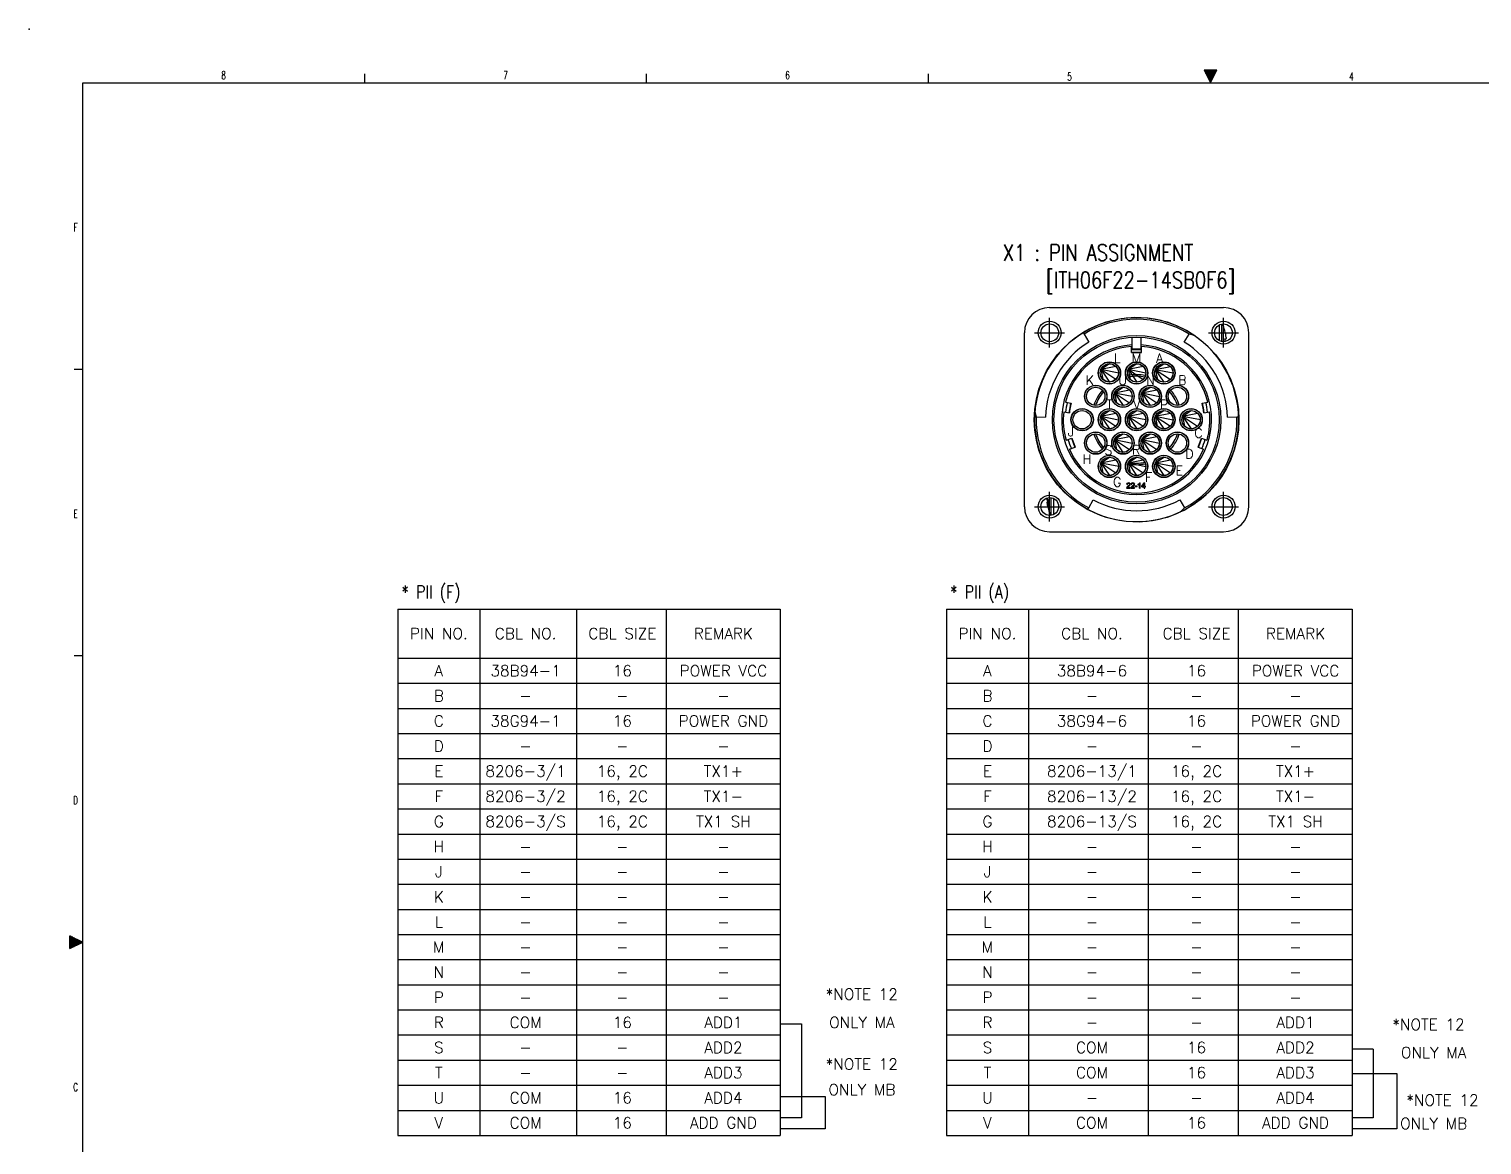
# Model space of a CAD drawing. Extents: x 260 to 819, y -886 to -454.
# Drawn here: x 260.4 to 604, y -717.7 to -453.8 of the extents above; entities that cross this region are included whole.
import ezdxf
from ezdxf.enums import TextEntityAlignment as Align

# ---------------------------------------------------------------- set-up
doc = ezdxf.new("R2010")
doc.units = 0
doc.header["$LTSCALE"] = 150
doc.header["$MEASUREMENT"] = 0
doc.linetypes.add('DASHDOT', pattern=[1, 0.5, -0.25, 0, -0.25])
doc.linetypes.add('DASHED', pattern=[0.75, 0.5, -0.25])
doc.layers.get('0').update_dxf_attribs({"color": 6, "linetype": 'CONTINUOUS'})
doc.layers.add('현배선도', color=7, linetype='CONTINUOUS')
doc.styles.get("Standard").update_dxf_attribs({"font": 'romans.shx', "width": 0.8, "bigfont": 'whgtxt.shx'})

# ---------------------------------------------------------------- blocks, each defined once
blk = doc.blocks.new('*H2')
at = {"color": 2, "linetype": 'Continuous'}
for p, q in [((-266.22, 407.36), (-268.12, 409.25)), ((-266.13, 407.55), (-268, 409.42)), ((-266.04, 407.74), (-267.72, 409.42)), ((-265.94, 407.93), (-267.44, 409.42)), ((-265.85, 408.12), (-267.15, 409.42)), ((-265.75, 408.31), (-266.87, 409.42)), ((-265.66, 408.5), (-266.59, 409.42)), ((-265.57, 408.69), (-266.31, 409.42)), ((-265.47, 408.87), (-266.02, 409.42)), ((-265.38, 409.06), (-265.74, 409.42)), ((-265.29, 409.25), (-265.46, 409.42)), ((-266.32, 407.17), (-267.84, 408.69)), ((-266.41, 406.98), (-267.56, 408.13)), ((-266.5, 406.79), (-267.28, 407.57)), ((-266.6, 406.61), (-267, 407.01)), ((-266.69, 406.42), (-266.72, 406.45))]:
    blk.add_line(p, q, dxfattribs=at)
blk = doc.blocks.new('*H3')
at = {"color": 2, "linetype": 'Continuous'}
for p, q in [((-267.98, 409.42), (-268.13, 409.28)), ((-267.7, 409.42), (-268.03, 409.09)), ((-267.42, 409.42), (-267.94, 408.9)), ((-267.13, 409.42), (-267.85, 408.71)), ((-266.85, 409.42), (-267.75, 408.52)), ((-266.57, 409.42), (-267.66, 408.33)), ((-266.29, 409.42), (-267.57, 408.15)), ((-266, 409.42), (-267.47, 407.96)), ((-265.72, 409.42), (-267.38, 407.77)), ((-265.44, 409.42), (-267.28, 407.58)), ((-265.25, 409.33), (-267.19, 407.39)), ((-265.52, 408.77), (-267.1, 407.2)), ((-265.8, 408.21), (-267, 407.01)), ((-266.08, 407.65), (-266.91, 406.82)), ((-266.36, 407.09), (-266.82, 406.63)), ((-266.64, 406.53), (-266.72, 406.44))]:
    blk.add_line(p, q, dxfattribs=at)
blk = doc.blocks.new('*H6')
at = {"color": 2, "linetype": 'Continuous'}
for p, q in [((-534.45, 202.67), (-536.42, 204.65)), ((-534.64, 202.58), (-536.42, 204.36)), ((-534.82, 202.48), (-536.42, 204.08)), ((-535.01, 202.39), (-536.42, 203.8)), ((-535.2, 202.29), (-536.42, 203.51)), ((-535.39, 202.2), (-536.42, 203.23)), ((-535.58, 202.11), (-536.42, 202.95)), ((-534.26, 202.77), (-536, 204.51)), ((-534.07, 202.86), (-535.43, 204.22)), ((-533.88, 202.96), (-534.86, 203.94)), ((-533.69, 203.05), (-534.29, 203.65)), ((-533.51, 203.15), (-533.72, 203.36)), ((-535.77, 202.01), (-536.42, 202.67)), ((-535.95, 201.92), (-536.42, 202.38)), ((-536.14, 201.82), (-536.42, 202.1)), ((-536.33, 201.73), (-536.42, 201.82))]:
    blk.add_line(p, q, dxfattribs=at)
blk = doc.blocks.new('*H7')
at = {"color": 2, "linetype": 'Continuous'}
for p, q in [((-536.36, 204.69), (-536.42, 204.63)), ((-536.17, 204.6), (-536.42, 204.35)), ((-535.98, 204.5), (-536.42, 204.06)), ((-535.79, 204.41), (-536.42, 203.78)), ((-535.61, 204.31), (-536.42, 203.5)), ((-535.42, 204.22), (-536.42, 203.21)), ((-535.23, 204.12), (-536.42, 202.93)), ((-535.04, 204.03), (-536.42, 202.65)), ((-534.85, 203.93), (-536.42, 202.37)), ((-534.67, 203.84), (-536.42, 202.08)), ((-534.48, 203.74), (-536.42, 201.8)), ((-534.29, 203.65), (-536.09, 201.85)), ((-534.1, 203.55), (-535.52, 202.13)), ((-533.91, 203.46), (-534.95, 202.42)), ((-533.72, 203.36), (-534.38, 202.71)), ((-533.54, 203.27), (-533.81, 202.99))]:
    blk.add_line(p, q, dxfattribs=at)
blk = doc.blocks.new('ansi-c')
at = {"color": 210, "linetype": 'Continuous'}
for p, q in [((10.28, 764.46), (10.28, 766.57)), ((76.95, 764.46), (76.95, 766.57)), ((143.63, 764.46), (143.63, 766.57)), ((-58.45, 696.73), (-56.4, 696.73)), ((-58.45, 629), (-56.4, 629)), ((-58.45, 561.26), (-56.4, 561.26))]:
    blk.add_line(p, q, dxfattribs=at)
at = {"color": 2, "linetype": 'Continuous'}
for p, q in [((208.8, 767.49), (211.8, 767.49)), ((208.8, 767.49), (210.3, 764.46)), ((210.3, 764.46), (211.8, 767.49)), ((-59.42, 562.78), (-56.4, 561.26)), ((-59.42, 559.74), (-59.42, 562.78)), ((-59.42, 559.74), (-56.4, 561.26))]:
    blk.add_line(p, q, dxfattribs=at)
at = {"color": 5, "linetype": 'Continuous'}
for p, q in [((-56.4, 764.46), (477, 764.46)), ((-56.4, 358.06), (-56.4, 764.46))]:
    blk.add_line(p, q, dxfattribs=at)
at = {"color": 7, "linetype": 'Continuous'}
blk.add_point((-69.1, 777.16), dxfattribs=at)
for name in ['*H3', '*H2', '*H7', '*H6']:
    blk.add_blockref(name, (477, 358.06), dxfattribs=at)
at = {"color": 130, "linetype": 'Continuous', "width": 0.655684}
for s, p in [('8', (-23.08, 766.25)), ('7', (43.6, 766.25)), ('6', (110.27, 766.25)), ('5', (176.97, 765.92)), ('4', (243.63, 765.92)), ('F', (-58.09, 730.28)), ('E', (-58.09, 662.55)), ('D', (-58.09, 594.82)), ('C', (-58.09, 527))]:
    blk.add_text(s, height=1.9, dxfattribs=at).set_placement(p, align=Align.MIDDLE_CENTER)

msp = doc.modelspace()

# ---------------------------------------------------------------- linework, layer by layer
at = {"color": 7, "linetype": 'Continuous'}
for p, q in [((501.72, -519.63), (542.86, -519.63)), ((495.77, -566.73), (495.77, -525.59)), ((509.66, -525.59), (509.87, -525.92)), ((541.89, -527.5), (541.89, -523.74)), ((542.47, -527.68), (542.47, -523.55)), ((548.81, -566.73), (548.81, -525.59)), ((509.87, -525.92), (511.02, -527.8)), ((521.12, -530.24), (521.12, -528.86)), ((521.22, -529.4), (521.22, -526.65)), ((523.35, -529.4), (523.35, -526.65)), ((523.45, -530.24), (523.45, -528.86)), ((533.56, -527.8), (534.71, -525.93)), ((543.19, -527.01), (543.48, -527.01)), ((543.48, -526.75), (543.49, -526.96)), ((543.48, -526.75), (543.49, -526.98)), ((543.48, -527.01), (543.49, -527.01)), ((543.48, -527.01), (543.49, -527.01)), ((543.49, -527), (543.49, -526.96)), ((543.49, -527), (543.49, -526.98)), ((543.49, -527.01), (543.49, -527)), ((543.49, -527.01), (543.49, -527)), ((543.49, -527.01), (543.49, -527.01)), ((521.12, -530.18), (523.45, -530.18)), ((521.12, -530.24), (523.45, -530.24)), ((521.22, -529.53), (521.22, -529.4)), ((521.22, -529.4), (523.35, -529.4)), ((521.22, -529.53), (523.35, -529.53)), ((523.35, -529.53), (523.35, -529.4)), ((505.46, -542.01), (506.82, -542.25)), ((506.41, -544.54), (506.82, -542.25)), ((506.55, -543.38), (506.75, -542.24)), ((537.76, -542.25), (539.12, -542.01)), ((537.76, -542.25), (538.16, -544.54)), ((537.82, -542.24), (538.02, -543.38)), ((498.56, -545.51), (500.75, -545.57)), ((505.05, -544.3), (506.41, -544.54)), ((506.35, -544.53), (506.55, -543.38)), ((538.02, -543.38), (538.22, -544.53)), ((538.16, -544.54), (539.52, -544.3)), ((543.82, -545.58), (546.02, -545.52)), ((546.02, -545.52), (546.41, -545.51)), ((505.64, -550.98), (506.94, -550.51)), ((506.43, -553.17), (507.73, -552.69)), ((506.87, -550.53), (507.67, -552.72)), ((506.94, -550.51), (507.73, -552.69)), ((536.84, -552.69), (537.64, -550.51)), ((536.84, -552.69), (538.14, -553.17)), ((536.9, -552.72), (537.7, -550.53)), ((537.64, -550.51), (538.94, -550.98)), ((519.94, -562.36), (520.79, -562.36)), ((519.97, -561.44), (520.06, -561.2)), ((519.97, -561.44), (520.13, -561.45)), ((520.06, -561.2), (520.26, -561.08)), ((520.13, -561.45), (520.14, -561.36)), ((520.14, -561.36), (520.23, -561.23)), ((520.16, -562.21), (520.79, -562.21)), ((520.23, -561.23), (520.38, -561.19)), ((520.26, -561.08), (520.39, -561.06)), ((520.34, -562.01), (520.44, -561.93)), ((520.38, -561.19), (520.49, -561.21)), ((520.44, -561.93), (520.7, -561.67)), ((520.49, -561.21), (520.6, -561.31)), ((520.53, -561.64), (520.62, -561.46)), ((520.6, -561.31), (520.62, -561.46)), ((520.68, -561.17), (520.78, -561.35)), ((520.7, -561.67), (520.76, -561.56)), ((520.76, -561.56), (520.78, -561.35)), ((520.79, -562.36), (520.79, -562.21)), ((520.94, -562.36), (521.79, -562.36)), ((520.97, -561.44), (521.06, -561.2)), ((520.97, -561.44), (521.13, -561.45)), ((521.06, -561.2), (521.25, -561.08)), ((521.13, -561.45), (521.14, -561.36)), ((521.14, -561.36), (521.23, -561.23)), ((521.16, -562.21), (521.79, -562.21)), ((521.23, -561.23), (521.38, -561.19)), ((521.25, -561.08), (521.39, -561.06)), ((521.38, -561.19), (521.49, -561.21)), ((521.49, -561.21), (521.6, -561.31)), ((521.53, -561.64), (521.62, -561.46)), ((521.6, -561.31), (521.62, -561.46)), ((521.68, -561.17), (521.78, -561.35)), ((521.7, -561.67), (521.76, -561.56)), ((521.76, -561.56), (521.78, -561.35)), ((521.79, -562.36), (521.79, -562.21)), ((521.94, -561.81), (522.42, -561.81)), ((521.94, -561.97), (521.94, -561.81)), ((521.94, -561.97), (522.42, -561.97)), ((522.42, -561.97), (522.42, -561.81)), ((522.68, -561.39), (522.86, -561.28)), ((522.68, -561.54), (522.68, -561.39)), ((522.86, -561.28), (523.05, -561.06)), ((523, -562.36), (523, -561.35)), ((523, -562.36), (523.15, -562.36)), ((523.05, -561.06), (523.15, -561.06)), ((523.15, -562.36), (523.15, -561.06)), ((523.51, -561.9), (524.09, -561.07)), ((523.51, -562.05), (523.51, -561.9)), ((523.51, -562.05), (524.06, -562.05)), ((523.66, -561.9), (524.06, -561.33)), ((523.66, -561.9), (524.06, -561.9)), ((524.06, -561.33), (524.06, -561.33)), ((524.06, -561.9), (524.06, -561.33)), ((524.06, -562.36), (524.06, -562.05)), ((524.06, -562.36), (524.22, -562.36)), ((524.09, -561.07), (524.22, -561.07)), ((524.22, -561.9), (524.22, -561.07)), ((524.22, -561.9), (524.4, -561.9)), ((524.22, -562.36), (524.22, -562.05)), ((524.22, -562.05), (524.4, -562.05)), ((524.4, -562.05), (524.4, -561.9)), ((501.08, -565.7), (501.09, -565.74)), ((501.08, -565.7), (501.36, -565.7)), ((501.09, -564.97), (501.24, -564.97)), ((501.09, -565.74), (501.36, -565.74)), ((501.09, -565.82), (501.11, -565.95)), ((502.11, -566.99), (502.11, -564.63)), ((502.68, -568.57), (502.68, -564.82)), ((510.98, -567.03), (512.02, -565.1)), ((532.55, -565.1), (533.59, -567.03)), ((502.11, -568.76), (502.11, -566.99)), ((510.79, -567.37), (510.98, -567.03)), ((501.72, -572.68), (542.86, -572.68))]:
    msp.add_line(p, q, dxfattribs=at)
at = {"color": 7, "linetype": 'DASHDOT'}
for p, q in [((501.72, -529.12), (501.72, -522.05)), ((542.86, -529.12), (542.86, -522.05)), ((498.18, -525.59), (505.25, -525.59)), ((539.33, -525.59), (546.39, -525.59)), ((501.72, -570.26), (501.72, -563.2)), ((542.86, -570.26), (542.86, -563.2)), ((498.18, -566.73), (505.25, -566.73)), ((539.33, -566.73), (546.39, -566.73))]:
    msp.add_line(p, q, dxfattribs=at)
at = {"color": 0}
for p, q in [((347.55, -590.94), (347.55, -715.41)), ((347.55, -590.94), (366.99, -590.94)), ((366.99, -590.94), (366.99, -715.41)), ((366.99, -590.94), (366.99, -715.41)), ((366.99, -590.94), (411, -590.94)), ((389.85, -590.94), (389.85, -715.41)), ((411, -590.94), (411, -715.41)), ((411, -590.94), (438, -590.94)), ((411, -590.94), (411, -715.41)), ((438, -590.94), (438, -715.41)), ((477.3, -590.94), (477.3, -715.41)), ((477.3, -590.94), (496.74, -590.94)), ((496.74, -590.94), (496.74, -715.41)), ((496.74, -590.94), (546.31, -590.94)), ((525.06, -590.94), (525.06, -715.41)), ((546.31, -590.94), (546.31, -715.41)), ((546.31, -590.94), (573.31, -590.94)), ((573.31, -590.94), (573.31, -715.41)), ((347.55, -602.55), (366.99, -602.55)), ((366.99, -602.55), (411, -602.55)), ((411, -602.55), (438, -602.55)), ((477.3, -602.55), (496.74, -602.55)), ((496.74, -602.55), (546.31, -602.55)), ((546.31, -602.55), (573.31, -602.55)), ((347.55, -608.49), (366.99, -608.49)), ((366.99, -608.49), (411, -608.49)), ((411, -608.49), (438, -608.49)), ((477.3, -608.49), (496.74, -608.49)), ((496.74, -608.49), (546.31, -608.49)), ((546.31, -608.49), (573.31, -608.49)), ((347.55, -614.43), (366.99, -614.43)), ((366.99, -614.43), (411, -614.43)), ((411, -614.43), (438, -614.43)), ((477.3, -614.43), (496.74, -614.43)), ((496.74, -614.43), (546.31, -614.43)), ((546.31, -614.43), (573.31, -614.43)), ((347.55, -620.37), (366.99, -620.37)), ((366.99, -620.37), (411, -620.37)), ((411, -620.37), (438, -620.37)), ((477.3, -620.37), (496.74, -620.37)), ((496.74, -620.37), (546.31, -620.37)), ((546.31, -620.37), (573.31, -620.37)), ((347.55, -626.31), (366.99, -626.31)), ((366.99, -626.31), (411, -626.31)), ((411, -626.31), (438, -626.31)), ((477.3, -626.31), (496.74, -626.31)), ((496.74, -626.31), (546.31, -626.31)), ((546.31, -626.31), (573.31, -626.31)), ((347.55, -632.25), (366.99, -632.25)), ((366.98, -632.25), (411, -632.25)), ((411, -632.25), (438, -632.25)), ((477.3, -632.25), (496.74, -632.25)), ((496.74, -632.25), (546.31, -632.25)), ((546.31, -632.25), (573.31, -632.25)), ((347.55, -638.19), (366.99, -638.19)), ((366.6, -638.19), (411, -638.19)), ((411, -638.19), (438, -638.19)), ((477.3, -638.19), (496.74, -638.19)), ((496.74, -638.19), (546.31, -638.19)), ((546.31, -638.19), (573.31, -638.19)), ((347.55, -644.13), (366.99, -644.13)), ((366.6, -644.13), (411, -644.13)), ((411, -644.13), (438, -644.13)), ((477.3, -644.13), (496.74, -644.13)), ((496.74, -644.13), (546.31, -644.13)), ((546.31, -644.13), (573.31, -644.13)), ((347.55, -650.07), (366.99, -650.07)), ((366.99, -650.07), (411, -650.07)), ((411, -650.07), (438, -650.07)), ((477.3, -650.07), (496.74, -650.07)), ((496.74, -650.07), (546.31, -650.07)), ((546.31, -650.07), (573.31, -650.07)), ((347.55, -656.01), (366.99, -656.01)), ((366.99, -656.01), (411, -656.01)), ((411, -656.01), (438, -656.01)), ((477.3, -656.01), (496.74, -656.01)), ((496.74, -656.01), (546.31, -656.01)), ((546.31, -656.01), (573.31, -656.01)), ((347.55, -661.95), (366.99, -661.95)), ((366.99, -661.95), (411, -661.95)), ((411, -661.95), (438, -661.95)), ((477.3, -661.95), (496.74, -661.95)), ((496.74, -661.95), (546.31, -661.95)), ((546.31, -661.95), (573.31, -661.95)), ((347.55, -667.89), (366.99, -667.89)), ((366.99, -667.89), (411, -667.89)), ((411, -667.89), (438, -667.89)), ((477.3, -667.89), (496.74, -667.89)), ((496.74, -667.89), (546.31, -667.89)), ((546.31, -667.89), (573.31, -667.89)), ((347.55, -673.83), (366.99, -673.83)), ((366.99, -673.83), (411, -673.83)), ((411, -673.83), (438, -673.83)), ((477.3, -673.83), (496.74, -673.83)), ((496.74, -673.83), (546.31, -673.83)), ((546.31, -673.83), (573.31, -673.83)), ((347.55, -679.77), (366.99, -679.77)), ((366.99, -679.77), (411, -679.77)), ((411, -679.77), (438, -679.77)), ((477.3, -679.77), (496.74, -679.77)), ((496.74, -679.77), (546.31, -679.77)), ((546.31, -679.77), (573.31, -679.77)), ((347.55, -685.71), (366.99, -685.71)), ((366.99, -685.71), (411, -685.71)), ((411, -685.71), (438, -685.71)), ((477.3, -685.71), (496.74, -685.71)), ((496.74, -685.71), (546.31, -685.71)), ((546.31, -685.71), (573.31, -685.71)), ((347.55, -691.65), (366.99, -691.65)), ((366.99, -691.65), (411, -691.65)), ((411, -691.65), (438, -691.65)), ((477.3, -691.65), (496.74, -691.65)), ((496.74, -691.65), (546.31, -691.65)), ((546.31, -691.65), (573.31, -691.65)), ((347.55, -697.59), (366.99, -697.59)), ((366.99, -697.59), (411, -697.59)), ((411, -697.59), (438, -697.59)), ((477.3, -697.59), (496.74, -697.59)), ((496.74, -697.59), (546.31, -697.59)), ((546.31, -697.59), (573.31, -697.59)), ((347.55, -703.53), (366.99, -703.53)), ((366.99, -703.53), (411, -703.53)), ((411, -703.53), (438, -703.53)), ((477.3, -703.53), (496.74, -703.53)), ((496.74, -703.53), (546.31, -703.53)), ((546.31, -703.53), (573.31, -703.53)), ((347.55, -709.47), (366.99, -709.47)), ((366.99, -709.47), (411, -709.47)), ((411, -709.47), (438, -709.47)), ((477.3, -709.47), (496.74, -709.47)), ((496.74, -709.47), (546.31, -709.47)), ((546.31, -709.47), (573.31, -709.47)), ((347.55, -715.41), (366.99, -715.41)), ((366.99, -715.41), (411, -715.41)), ((411, -715.41), (438, -715.41)), ((477.3, -715.41), (496.74, -715.41)), ((496.74, -715.41), (546.31, -715.41)), ((546.31, -715.41), (573.31, -715.41))]:
    msp.add_line(p, q, dxfattribs=at)
at = {"color": 7, "linetype": 'Continuous'}
for points in [[(513.86, -534.24), (514.34, -536.62), (513.86, -535.91), (513.7, -535.08)], [(513.86, -534.24), (515.88, -532.9), (516.71, -533.06), (517.42, -533.54)], [(513.86, -534.24), (517.42, -533.54), (517.89, -534.24), (518.06, -535.08)], [(513.86, -534.24), (517.42, -533.54), (517.89, -534.24), (518.06, -535.08)], [(513.86, -534.24), (518.06, -535.08), (517.89, -535.91), (517.42, -536.62)], [(513.86, -534.24), (517.42, -536.62), (516.71, -537.09), (515.88, -537.26)], [(513.86, -534.24), (518.06, -535.08), (517.89, -535.91), (517.42, -536.62)], [(513.86, -534.24), (515.88, -537.26), (515.04, -537.09), (514.34, -536.62)], [(520.3, -534.25), (520.77, -536.63), (520.3, -535.92), (520.13, -535.09)], [(520.3, -534.25), (522.32, -532.9), (523.15, -533.07), (523.86, -533.54)], [(520.3, -534.25), (523.86, -533.54), (524.33, -534.25), (524.5, -535.09)], [(520.3, -534.25), (523.86, -533.54), (524.33, -534.25), (524.5, -535.09)], [(520.3, -534.25), (524.5, -535.09), (524.33, -535.92), (523.86, -536.63)], [(520.3, -534.25), (523.86, -536.63), (523.15, -537.1), (522.32, -537.27)], [(520.3, -534.25), (524.5, -535.09), (524.33, -535.92), (523.86, -536.63)], [(520.3, -534.25), (522.32, -537.27), (521.48, -537.1), (520.77, -536.63)], [(526.72, -534.29), (527.2, -536.67), (526.72, -535.96), (526.56, -535.12)], [(526.72, -534.29), (528.74, -532.94), (529.57, -533.11), (530.28, -533.58)], [(526.72, -534.29), (530.28, -533.58), (530.75, -534.29), (530.92, -535.12)], [(526.72, -534.29), (530.28, -533.58), (530.75, -534.29), (530.92, -535.12)], [(526.72, -534.29), (530.92, -535.12), (530.75, -535.96), (530.28, -536.67)], [(526.72, -534.29), (530.28, -536.67), (529.57, -537.14), (528.74, -537.31)], [(526.72, -534.29), (530.92, -535.12), (530.75, -535.96), (530.28, -536.67)], [(526.72, -534.29), (528.74, -537.31), (527.9, -537.14), (527.2, -536.67)], [(517.07, -539.79), (519.09, -538.44), (519.92, -538.61), (520.63, -539.08)], [(517.07, -539.79), (520.63, -539.08), (521.1, -539.79), (521.27, -540.63)], [(517.07, -539.79), (520.63, -539.08), (521.1, -539.79), (521.27, -540.63)], [(523.5, -539.82), (525.51, -538.47), (526.35, -538.64), (527.06, -539.11)], [(523.5, -539.82), (527.06, -539.11), (527.53, -539.82), (527.7, -540.66)], [(523.5, -539.82), (527.06, -539.11), (527.53, -539.82), (527.7, -540.66)], [(517.07, -539.79), (517.54, -542.17), (517.07, -541.46), (516.91, -540.63)], [(517.07, -539.79), (521.27, -540.63), (521.1, -541.46), (520.63, -542.17)], [(517.07, -539.79), (520.63, -542.17), (519.92, -542.64), (519.09, -542.81)], [(517.07, -539.79), (521.27, -540.63), (521.1, -541.46), (520.63, -542.17)], [(517.07, -539.79), (519.09, -542.81), (518.25, -542.64), (517.54, -542.17)], [(523.5, -539.82), (523.97, -542.2), (523.5, -541.49), (523.33, -540.66)], [(523.5, -539.82), (527.7, -540.66), (527.53, -541.49), (527.06, -542.2)], [(523.5, -539.82), (527.06, -542.2), (526.35, -542.67), (525.51, -542.84)], [(523.5, -539.82), (527.7, -540.66), (527.53, -541.49), (527.06, -542.2)], [(523.5, -539.82), (525.51, -542.84), (524.68, -542.67), (523.97, -542.2)], [(513.84, -545.35), (514.31, -547.73), (513.84, -547.02), (513.67, -546.18)], [(513.84, -545.35), (515.85, -544), (516.69, -544.17), (517.39, -544.64)], [(513.84, -545.35), (517.39, -544.64), (517.87, -545.35), (518.03, -546.18)], [(513.84, -545.35), (517.39, -544.64), (517.87, -545.35), (518.03, -546.18)], [(513.84, -545.35), (518.03, -546.18), (517.87, -547.02), (517.39, -547.73)], [(513.84, -545.35), (517.39, -547.73), (516.69, -548.2), (515.85, -548.36)], [(513.84, -545.35), (518.03, -546.18), (517.87, -547.02), (517.39, -547.73)], [(513.84, -545.35), (515.85, -548.36), (515.02, -548.2), (514.31, -547.73)], [(520.29, -545.31), (520.76, -547.69), (520.29, -546.98), (520.13, -546.15)], [(520.29, -545.31), (522.31, -543.97), (523.14, -544.13), (523.85, -544.6)], [(520.29, -545.31), (523.85, -544.6), (524.32, -545.31), (524.49, -546.15)], [(520.29, -545.31), (523.85, -544.6), (524.32, -545.31), (524.49, -546.15)], [(520.29, -545.31), (524.49, -546.15), (524.32, -546.98), (523.85, -547.69)], [(520.29, -545.31), (523.85, -547.69), (523.14, -548.16), (522.31, -548.33)], [(520.29, -545.31), (524.49, -546.15), (524.32, -546.98), (523.85, -547.69)], [(520.29, -545.31), (522.31, -548.33), (521.47, -548.16), (520.76, -547.69)], [(526.72, -545.34), (527.19, -547.71), (526.72, -547.01), (526.56, -546.17)], [(526.72, -545.34), (528.74, -543.99), (529.57, -544.16), (530.28, -544.63)], [(526.72, -545.34), (530.28, -544.63), (530.75, -545.34), (530.92, -546.17)], [(526.72, -545.34), (530.28, -544.63), (530.75, -545.34), (530.92, -546.17)], [(526.72, -545.34), (530.92, -546.17), (530.75, -547.01), (530.28, -547.71)], [(526.72, -545.34), (530.28, -547.71), (529.57, -548.19), (528.74, -548.35)], [(526.72, -545.34), (530.92, -546.17), (530.75, -547.01), (530.28, -547.71)], [(526.72, -545.34), (528.74, -548.35), (527.9, -548.19), (527.19, -547.71)], [(533.18, -545.3), (533.65, -547.68), (533.18, -546.97), (533.01, -546.14)], [(533.18, -545.3), (535.19, -543.96), (536.03, -544.12), (536.73, -544.6)], [(533.18, -545.3), (536.73, -544.6), (537.21, -545.3), (537.37, -546.14)], [(533.18, -545.3), (536.73, -544.6), (537.21, -545.3), (537.37, -546.14)], [(533.18, -545.3), (537.37, -546.14), (537.21, -546.97), (536.73, -547.68)], [(533.18, -545.3), (536.73, -547.68), (536.03, -548.15), (535.19, -548.32)], [(533.18, -545.3), (537.37, -546.14), (537.21, -546.97), (536.73, -547.68)], [(533.18, -545.3), (535.19, -548.32), (534.36, -548.15), (533.65, -547.68)], [(517.05, -550.88), (519.07, -549.53), (519.9, -549.7), (520.61, -550.17)], [(523.5, -550.87), (525.51, -549.52), (526.35, -549.69), (527.05, -550.16)], [(517.05, -550.88), (517.53, -553.25), (517.05, -552.54), (516.89, -551.71)], [(517.05, -550.88), (520.61, -550.17), (521.08, -550.88), (521.25, -551.71)], [(517.05, -550.88), (520.61, -550.17), (521.08, -550.88), (521.25, -551.71)], [(517.05, -550.88), (521.25, -551.71), (521.08, -552.54), (520.61, -553.25)], [(517.05, -550.88), (520.61, -553.25), (519.9, -553.73), (519.07, -553.89)], [(517.05, -550.88), (521.25, -551.71), (521.08, -552.54), (520.61, -553.25)], [(517.05, -550.88), (519.07, -553.89), (518.23, -553.73), (517.53, -553.25)], [(523.5, -550.87), (523.97, -553.25), (523.5, -552.54), (523.33, -551.7)], [(523.5, -550.87), (527.05, -550.16), (527.53, -550.87), (527.69, -551.7)], [(523.5, -550.87), (527.05, -550.16), (527.53, -550.87), (527.69, -551.7)], [(523.5, -550.87), (527.69, -551.7), (527.53, -552.54), (527.05, -553.25)], [(523.5, -550.87), (527.05, -553.25), (526.35, -553.72), (525.51, -553.89)], [(523.5, -550.87), (527.69, -551.7), (527.53, -552.54), (527.05, -553.25)], [(523.5, -550.87), (525.51, -553.89), (524.68, -553.72), (523.97, -553.25)], [(513.86, -556.33), (514.33, -558.71), (513.86, -558), (513.69, -557.17)], [(513.86, -556.33), (515.87, -554.99), (516.71, -555.15), (517.42, -555.63)], [(513.86, -556.33), (517.42, -555.63), (517.89, -556.33), (518.06, -557.17)], [(513.86, -556.33), (517.42, -555.63), (517.89, -556.33), (518.06, -557.17)], [(513.86, -556.33), (518.06, -557.17), (517.89, -558), (517.42, -558.71)], [(513.86, -556.33), (517.42, -558.71), (516.71, -559.18), (515.87, -559.35)], [(513.86, -556.33), (518.06, -557.17), (517.89, -558), (517.42, -558.71)], [(513.86, -556.33), (515.87, -559.35), (515.04, -559.18), (514.33, -558.71)], [(520.29, -556.37), (520.76, -558.75), (520.29, -558.04), (520.12, -557.2)], [(520.29, -556.37), (522.3, -555.02), (523.14, -555.19), (523.84, -555.66)], [(520.29, -556.37), (523.84, -555.66), (524.32, -556.37), (524.48, -557.2)], [(520.29, -556.37), (523.84, -555.66), (524.32, -556.37), (524.48, -557.2)], [(520.29, -556.37), (524.48, -557.2), (524.32, -558.04), (523.84, -558.75)], [(520.29, -556.37), (523.84, -558.75), (523.14, -559.22), (522.3, -559.38)], [(520.29, -556.37), (524.48, -557.2), (524.32, -558.04), (523.84, -558.75)], [(520.29, -556.37), (522.3, -559.38), (521.47, -559.22), (520.76, -558.75)], [(526.73, -556.36), (527.2, -558.73), (526.73, -558.03), (526.56, -557.19)], [(526.73, -556.36), (528.75, -555.01), (529.58, -555.18), (530.29, -555.65)], [(526.73, -556.36), (530.29, -555.65), (530.76, -556.36), (530.93, -557.19)], [(526.73, -556.36), (530.29, -555.65), (530.76, -556.36), (530.93, -557.19)], [(526.73, -556.36), (530.93, -557.19), (530.76, -558.03), (530.29, -558.73)], [(526.73, -556.36), (530.29, -558.73), (529.58, -559.21), (528.75, -559.37)], [(526.73, -556.36), (530.93, -557.19), (530.76, -558.03), (530.29, -558.73)], [(526.73, -556.36), (528.75, -559.37), (527.91, -559.21), (527.2, -558.73)], [(520.68, -561.17), (520.39, -561.06)], [(521.68, -561.17), (521.39, -561.06)]]:
    msp.add_lwpolyline(points, dxfattribs=at)
for centre, radius in [((522.29, -546.16), 24.19), ((501.72, -525.59), 2.72), ((501.75, -525.62), 2.1), ((542.86, -525.59), 2.72), ((542.83, -525.62), 2.1), ((522.29, -546.16), 19.92), ((522.29, -546.16), 19.54), ((515.85, -535.12), 2.65), ((515.85, -535.12), 2.59), ((522.29, -535.12), 2.65), ((522.29, -535.12), 2.59), ((528.73, -535.12), 2.65), ((528.73, -535.12), 2.59), ((515.85, -535.12), 2.17), ((522.29, -535.12), 2.17), ((528.73, -535.12), 2.17), ((512.63, -540.64), 2.65), ((512.63, -540.64), 2.59), ((512.63, -540.64), 2.17), ((519.07, -540.64), 2.65), ((519.07, -540.64), 2.59), ((519.07, -540.64), 2.17), ((525.51, -540.64), 2.65), ((525.51, -540.64), 2.59), ((525.51, -540.64), 2.17), ((531.95, -540.64), 2.65), ((531.95, -540.64), 2.59), ((531.95, -540.64), 2.17), ((509.41, -546.16), 2.65), ((509.41, -546.16), 2.59), ((509.41, -546.16), 2.17), ((515.85, -546.16), 2.65), ((515.85, -546.16), 2.59), ((515.85, -546.16), 2.17), ((522.29, -546.16), 2.65), ((522.29, -546.16), 2.59), ((522.29, -546.16), 2.17), ((528.73, -546.16), 2.65), ((528.73, -546.16), 2.59), ((528.73, -546.16), 2.17), ((535.17, -546.16), 2.65), ((535.17, -546.16), 2.59), ((535.17, -546.16), 2.17), ((512.63, -551.68), 2.65), ((512.63, -551.68), 2.59), ((512.63, -551.68), 2.17), ((519.07, -551.68), 2.65), ((519.07, -551.68), 2.59), ((519.07, -551.68), 2.17), ((525.51, -551.68), 2.65), ((525.51, -551.68), 2.59), ((525.51, -551.68), 2.17), ((531.95, -551.68), 2.65), ((531.95, -551.68), 2.59), ((531.95, -551.68), 2.17), ((515.85, -557.2), 2.65), ((515.85, -557.2), 2.59), ((515.85, -557.2), 2.17), ((522.29, -557.2), 2.65), ((522.29, -557.2), 2.59), ((522.29, -557.2), 2.17), ((528.73, -557.2), 2.65), ((528.73, -557.2), 2.59), ((528.73, -557.2), 2.17), ((501.72, -566.73), 2.72), ((501.75, -566.69), 2.1), ((542.86, -566.73), 2.72), ((542.83, -566.69), 2.1)]:
    msp.add_circle(centre, radius, dxfattribs=at)
for centre, radius, start, end in [((501.72, -525.59), 5.95, 90, 180), ((522.29, -546.16), 24.13, 0, 121.5467), ((542.86, -525.59), 5.95, 0, 90), ((522.29, -546.16), 24.13, 120, 241.5467), ((522.29, -546.16), 23.74, 58.4442, 121.5467), ((533.83, -527.79), 9.71, 6.1174, 25.932), ((533.83, -527.79), 9.71, 6.1173, 25.9321), ((522.29, -546.16), 21.54, 121.5467, 178.4442), ((522.29, -546.16), 17.72, 93.4524, 86.5476), ((522.29, -546.16), 17.34, 93.8511, 166.1489), ((522.29, -546.16), 17.34, 13.8511, 86.1489), ((522.29, -546.16), 21.54, 1.5467, 58.4442), ((528.5, -549.51), 24.39, 72.0913, 75.2515), ((532.03, -527.79), 11.19, 0.5471, 3.9754), ((532.03, -527.79), 11.19, 0.5471, 3.9754), ((522.29, -546.16), 16.88, 93.6246, 93.9546), ((522.29, -546.16), 16.88, 86.0454, 86.3754), ((522.29, -546.16), 10.65, 78.7186, 101.2819), ((522.29, -546.16), 10.27, 79.0938, 100.9067), ((522.29, -546.16), 24.13, 26.4648, 33.5351), ((522.29, -546.16), 10.65, 139.1098, 161.4012), ((522.29, -546.16), 10.65, 118.2616, 122.2519), ((522.29, -546.16), 10.65, 57.7471, 61.7402), ((522.29, -546.16), 10.65, 18.5989, 40.8906), ((522.29, -546.16), 16.88, 166.0454, 173.9546), ((522.29, -546.16), 15.98, 165.8209, 174.1791), ((522.29, -546.16), 10.27, 139.5804, 160.9307), ((522.29, -546.16), 10.27, 19.0693, 40.4202), ((522.29, -546.16), 15.98, 5.8209, 14.1791), ((522.29, -546.16), 16.88, 6.0454, 13.9546), ((522.08, -539.1), 24.38, 192.0911, 195.2516), ((522.29, -546.16), 23.74, 178.4442, 241.5467), ((522.29, -546.16), 17.34, 173.8511, 196.1489), ((522.29, -546.16), 24.13, 241.5467, 1.5467), ((522.29, -546.16), 23.74, 298.4442, 1.5467), ((522.29, -546.16), 17.34, 343.8511, 6.1489), ((522.29, -546.16), 10.65, 198.5994, 220.8906), ((522.29, -546.16), 10.27, 199.07, 220.42), ((522.29, -546.16), 10.27, 319.5795, 340.93), ((522.29, -546.16), 10.65, 319.109, 341.4005), ((522.29, -546.16), 16.88, 196.0454, 203.9546), ((522.29, -546.16), 17.34, 203.8511, 336.1489), ((522.29, -546.16), 16.88, 336.0454, 343.9546), ((522.29, -546.16), 10.65, 237.7509, 241.736), ((522.29, -546.16), 10.65, 258.7182, 281.2812), ((522.29, -546.16), 10.27, 259.0936, 280.9059), ((522.29, -546.16), 10.65, 298.2621, 302.25), ((520.33, -562.37), 0.389, 143.1803, 177.8988), ((521.21, -563.08), 1.52, 126.6352, 141.698), ((520.81, -562.66), 0.798, 125.8934, 145.17), ((519.04, -560.29), 2.01, 308.5888, 317.5031), ((521.32, -562.37), 0.388, 143.3751, 178.1631), ((522.2, -563.08), 1.52, 126.63, 141.704), ((521.83, -562.68), 0.821, 126.0259, 144.8149), ((520, -560.23), 2.08, 308.6443, 317.255), ((520.1, -560.35), 2.08, 306.692, 320.2992), ((522.34, -560.61), 0.984, 289.9997, 311.63), ((501.72, -566.73), 5.95, 180, 270), ((502.71, -564.78), 1.63, 177.5074, 186.7616), ((501.88, -565.68), 0.796, 181.6419, 190.1247), ((507.94, -564.09), 6.9, 187.303, 193.4844), ((504.3, -565.1), 3.27, 191.3404, 206.9207), ((510.75, -564.53), 9.74, 188.3716, 205.8695), ((504.39, -563.77), 3.37, 195.8483, 206.7841), ((509.59, -565.95), 8.23, 175.3594, 179.9591), ((508.84, -565.95), 7.49, 179.9565, 184.8572), ((522.29, -546.16), 21.54, 241.5467, 298.4442), ((542.86, -566.73), 5.95, 270, 0), ((516.28, -549.86), 24.39, 312.0913, 315.2515)]:
    msp.add_arc(centre, radius, start, end, dxfattribs=at)
at = {"layer": '현배선도', "color": 0}
for p, q in [((438.1, -689.02), (443.02, -689.02)), ((443.02, -689.02), (443.02, -711.23)), ((573.31, -694.95), (578.23, -694.95)), ((578.23, -695), (578.23, -711.23)), ((573.31, -700.76), (583.86, -700.76)), ((583.86, -700.77), (583.86, -713.84)), ((438, -706.2), (448.65, -706.2)), ((448.65, -706.2), (448.65, -713.84)), ((443.02, -711.23), (438, -711.23)), ((578.23, -711.23), (573.31, -711.23)), ((448.65, -713.84), (438, -713.84)), ((583.86, -713.84), (573.31, -713.84))]:
    msp.add_line(p, q, dxfattribs=at)

# ---------------------------------------------------------------- block references
at = {"linetype": 'DASHED'}
msp.add_blockref('ansi-c', (329.46, -1230.96), dxfattribs=at)
msp.add_blockref('ansi-c', (329.46, -1230.96), dxfattribs=at)

# ---------------------------------------------------------------- texts
at = {"color": 0}
for s, height, p in [('L', 2.22, (517.73, -531.6)), ('M', 2.22, (522.28, -531.6)), ('A', 2.22, (527.73, -531.6)), ('K', 2.22, (511.19, -536.81)), ('U', 2.22, (519.01, -536.81)), ('N', 2.22, (525.58, -536.81)), ('B', 2.22, (533.1, -536.81)), ('T', 2.22, (515.92, -542.58)), ('V', 2.22, (522.32, -542.58)), ('P', 2.22, (528.78, -542.58)), ('J', 2.22, (506.77, -548.98)), ('C', 2.22, (536.92, -549.32)), ('S', 2.22, (515.64, -553.36)), ('R', 2.22, (522.21, -553.3)), ('D', 2.22, (534.79, -554.26)), ('H', 2.22, (510.58, -555.49)), ('G', 2.22, (517.72, -560.89)), ('F', 2.22, (525.13, -559.77)), ('E', 2.22, (532.38, -558.2)), ('PIN NO.', 2.64, (357.27, -596.74)), ('CBL NO.', 2.64, (377.79, -596.74)), ('CBL SIZE', 2.64, (400.67, -596.74)), ('REMARK', 2.64, (424.58, -596.74)), ('PIN NO.', 2.64, (487.02, -596.74)), ('CBL NO.', 2.64, (511.74, -596.74)), ('CBL SIZE', 2.64, (536.47, -596.74)), ('REMARK', 2.64, (559.88, -596.74)), ('A', 2.64, (357.27, -605.52)), ('38B94-1', 2.64, (377.79, -605.52)), ('16', 2.64, (400.67, -605.52)), ('POWER VCC', 2.64, (424.58, -605.52)), ('A', 2.64, (487.02, -605.52)), ('38B94-6', 2.64, (511.74, -605.52)), ('16', 2.64, (536.47, -605.52)), ('POWER VCC', 2.64, (559.88, -605.52)), ('B', 2.64, (357.27, -611.46)), ('B', 2.64, (487.02, -611.46)), ('-', 2.64, (377.79, -611.46)), ('-', 2.64, (400.67, -611.46)), ('-', 2.64, (424.58, -611.46)), ('-', 2.64, (511.74, -611.46)), ('-', 2.64, (536.47, -611.46)), ('-', 2.64, (559.88, -611.46)), ('C', 2.64, (357.27, -617.4)), ('38G94-1', 2.64, (377.79, -617.4)), ('16', 2.64, (400.67, -617.4)), ('POWER GND', 2.64, (424.58, -617.4)), ('C', 2.64, (487.02, -617.4)), ('38G94-6', 2.64, (511.74, -617.4)), ('16', 2.64, (536.47, -617.4)), ('POWER GND', 2.64, (559.88, -617.4)), ('D', 2.64, (357.27, -623.34)), ('-', 2.64, (377.79, -623.34)), ('-', 2.64, (400.67, -623.34)), ('-', 2.64, (424.58, -623.34)), ('D', 2.64, (487.02, -623.34)), ('-', 2.64, (511.74, -623.34)), ('-', 2.64, (536.47, -623.34)), ('-', 2.64, (559.88, -623.34)), ('E', 2.64, (357.27, -629.28)), ('8206-3/1', 2.64, (377.79, -629.28)), ('16, 2C', 2.64, (400.67, -629.28)), ('TX1+', 2.64, (424.58, -629.28)), ('E', 2.64, (487.02, -629.28)), ('8206-13/1', 2.64, (511.74, -629.28)), ('16, 2C', 2.64, (536.47, -629.28)), ('TX1+', 2.64, (559.88, -629.28)), ('F', 2.64, (357.27, -635.22)), ('8206-3/2', 2.64, (377.79, -635.22)), ('16, 2C', 2.64, (400.67, -635.22)), ('TX1-', 2.64, (424.58, -635.22)), ('F', 2.64, (487.02, -635.22)), ('8206-13/2', 2.64, (511.74, -635.22)), ('16, 2C', 2.64, (536.47, -635.22)), ('TX1-', 2.64, (559.88, -635.22)), ('G', 2.64, (357.27, -641.16)), ('8206-3/S', 2.64, (377.79, -641.16)), ('16, 2C', 2.64, (400.67, -641.16)), ('TX1 SH', 2.64, (424.58, -641.16)), ('G', 2.64, (487.02, -641.16)), ('8206-13/S', 2.64, (511.74, -641.16)), ('16, 2C', 2.64, (536.47, -641.16)), ('TX1 SH', 2.64, (559.88, -641.16)), ('H', 2.64, (357.27, -647.1)), ('H', 2.64, (487.02, -647.1)), ('-', 2.64, (377.79, -647.1)), ('-', 2.64, (400.67, -647.1)), ('-', 2.64, (424.58, -647.1)), ('-', 2.64, (511.74, -647.1)), ('-', 2.64, (536.47, -647.1)), ('-', 2.64, (559.88, -647.1)), ('J', 2.64, (357.27, -653.04)), ('J', 2.64, (487.02, -653.04)), ('-', 2.64, (377.79, -653.04)), ('-', 2.64, (400.67, -653.04)), ('-', 2.64, (424.58, -653.04)), ('-', 2.64, (511.74, -653.04)), ('-', 2.64, (536.47, -653.04)), ('-', 2.64, (559.88, -653.04)), ('K', 2.64, (357.27, -658.98)), ('-', 2.64, (377.79, -658.98)), ('-', 2.64, (400.67, -658.98)), ('-', 2.64, (424.58, -658.98)), ('K', 2.64, (487.02, -658.98)), ('-', 2.64, (511.74, -658.98)), ('-', 2.64, (536.47, -658.98)), ('-', 2.64, (559.88, -658.98)), ('L', 2.64, (357.27, -664.92)), ('-', 2.64, (377.79, -664.92)), ('-', 2.64, (400.67, -664.92)), ('-', 2.64, (424.58, -664.92)), ('L', 2.64, (487.02, -664.92)), ('-', 2.64, (511.74, -664.92)), ('-', 2.64, (536.47, -664.92)), ('-', 2.64, (559.88, -664.92)), ('M', 2.64, (357.27, -670.86)), ('M', 2.64, (487.02, -670.86)), ('-', 2.64, (377.79, -670.86)), ('-', 2.64, (400.67, -670.86)), ('-', 2.64, (424.58, -670.86)), ('-', 2.64, (511.74, -670.86)), ('-', 2.64, (536.47, -670.86)), ('-', 2.64, (559.88, -670.86)), ('N', 2.64, (357.27, -676.8)), ('N', 2.64, (487.02, -676.8)), ('-', 2.64, (377.79, -676.8)), ('-', 2.64, (400.67, -676.8)), ('-', 2.64, (424.58, -676.8)), ('-', 2.64, (511.74, -676.8)), ('-', 2.64, (536.47, -676.8)), ('-', 2.64, (559.88, -676.8)), ('P', 2.64, (357.27, -682.74)), ('-', 2.64, (377.79, -682.74)), ('-', 2.64, (400.67, -682.74)), ('-', 2.64, (424.58, -682.74)), ('*NOTE 12', 2.64, (457.29, -682.02)), ('P', 2.64, (487.02, -682.74)), ('-', 2.64, (511.74, -682.74)), ('-', 2.64, (536.47, -682.74)), ('-', 2.64, (559.88, -682.74)), ('R', 2.64, (357.27, -688.68)), ('COM', 2.64, (377.79, -688.68)), ('16', 2.64, (400.67, -688.68)), ('ADD1', 2.64, (424.58, -688.68)), ('ONLY MA', 2.64, (457.34, -688.68)), ('R', 2.64, (487.02, -688.68)), ('-', 2.64, (511.74, -688.68)), ('-', 2.64, (536.47, -688.68)), ('ADD1', 2.64, (559.88, -688.68)), ('*NOTE 12', 2.64, (591.31, -689.17)), ('S', 2.64, (357.27, -694.62)), ('ADD2', 2.64, (424.58, -694.62)), ('S', 2.64, (487.02, -694.62)), ('COM', 2.64, (511.74, -694.62)), ('16', 2.64, (536.47, -694.62)), ('ADD2', 2.64, (559.88, -694.62)), ('-', 2.64, (377.79, -694.62)), ('-', 2.64, (400.67, -694.62)), ('*NOTE 12', 2.64, (457.29, -698.53)), ('ONLY MA', 2.64, (592.55, -695.82)), ('T', 2.64, (357.27, -700.56)), ('-', 2.64, (377.79, -700.56)), ('-', 2.64, (400.67, -700.56)), ('ADD3', 2.64, (424.58, -700.56)), ('T', 2.64, (487.02, -700.56)), ('COM', 2.64, (511.74, -700.56)), ('16', 2.64, (536.47, -700.56)), ('ADD3', 2.64, (559.88, -700.56)), ('ONLY MB', 2.64, (457.34, -704.58)), ('U', 2.64, (357.27, -706.5)), ('COM', 2.64, (377.79, -706.5)), ('16', 2.64, (400.67, -706.5)), ('ADD4', 2.64, (424.58, -706.5)), ('U', 2.64, (487.02, -706.5)), ('-', 2.64, (511.74, -706.5)), ('-', 2.64, (536.47, -706.5)), ('ADD4', 2.64, (559.88, -706.5)), ('*NOTE 12', 2.64, (594.62, -707.06)), ('V', 2.64, (357.27, -712.44)), ('COM', 2.64, (377.79, -712.44)), ('16', 2.64, (400.67, -712.44)), ('ADD GND', 2.64, (424.58, -712.44)), ('V', 2.64, (487.02, -712.44)), ('COM', 2.64, (511.74, -712.44)), ('16', 2.64, (536.47, -712.44)), ('ADD GND', 2.64, (559.88, -712.44)), ('ONLY MB', 2.64, (592.55, -712.59))]:
    msp.add_text(s, height=height, dxfattribs=at).set_placement(p, align=Align.MIDDLE_CENTER)
at = {"layer": '현배선도', "color": 4, "width": 0.8}
for s, height, p in [('X1 : PIN ASSIGNMENT', 3.8749, (490.69, -508.58)), ('[ITH06F22-14SB0F6]', 3.8749, (500.88, -515.08)), ('* PII (F)', 3.1, (348.45, -588.46)), ('* PII (A)', 3.1, (478.2, -588.46))]:
    msp.add_text(s, height=height, dxfattribs=at).set_placement(p)

doc.saveas('drawing.dxf')
